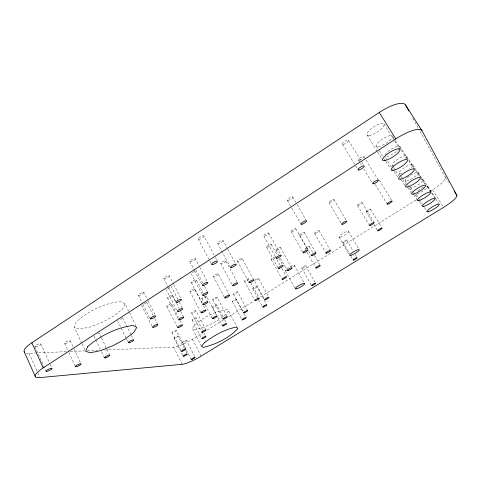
<?xml version="1.0" encoding="UTF-8"?>
<svg xmlns="http://www.w3.org/2000/svg" width="481" height="481" viewBox="0 0 481 481"><rect width="100%" height="100%" fill="white"/><g stroke="black" fill="none" stroke-linecap="round" stroke-linejoin="round"><path stroke-width="0.36" stroke-dasharray="2.4 1.8" d="M81.8 343.26L74.206 327.122L76.202 321.933C88.546 310.804 104.425 302.982 121.08 301.491L125.132 303.842L129.112 311.916M125.132 303.842L122.463 309.127L114.009 315.909L101.972 322.492L89.286 327.278L79.106 329.016L74.206 327.122M201.479 346.236L192.298 328.331C200.625 317.959 214.075 311.832 226.966 309.331L228.571 310.979L237.163 327.218M228.571 310.979C220.094 321.019 207.07 327.032 194.372 329.725L192.298 328.331M104.672 350.036L173.569 347.084A15.741 3.157 -27.3 0 0 192.424 339.243L202.615 332.9M207.077 330.122L223.635 319.817M228.728 316.648L253.565 301.184M260.57 296.825L416.606 199.693M429.984 191.366L432.533 189.779A17.563 3.728 -31.8 0 0 445.436 177.429L419.691 130.694M26.07 353.054A22.968 6.037 -24.1 0 0 29.04 353.27L66.48 351.671M70.226 351.509L84.452 350.902M87.452 350.769L97.932 350.324M445.436 177.429L448.593 182.377M432.533 189.779L443.584 207.335M427.837 186.171L435.684 198.647M436.075 199.266L439.213 204.257M423.256 179.666L431.156 192.232M431.553 192.863L435.107 198.515M418.236 172.547L425.426 183.982M427.02 186.52L430.615 192.238M412.734 164.73L420.971 177.844M421.362 178.469L425.679 185.335M406.655 156.109L420.226 177.711M399.921 146.549L414.171 169.258M392.833 136.562L395.202 140.344M395.598 140.969L400.733 149.152M401.13 149.783L406.655 158.598M383.976 123.93L394.282 140.362M394.679 140.993L399.831 149.212M416.203 194.306L418.921 198.665M419.306 199.29L422.408 204.269M424.344 207.383L427.062 211.742M410.714 187.542L413.45 191.931M413.84 192.562L415.013 194.444M415.404 195.07L417.352 198.208M419.306 201.347L422.426 206.361M405.14 180.826L407.509 184.626M407.9 185.263L409.084 187.163M409.475 187.8L411.844 191.6M413.81 194.775L417.364 200.481M399.02 173.449L400.571 175.944M400.956 176.569L402.507 179.058M402.892 179.684L405.988 184.668M407.924 187.788L411.796 194.017M392.274 165.32L393.452 167.226M393.849 167.857L395.424 170.394M395.815 171.032L398.965 176.106M401.322 179.912L405.261 186.255M385.576 157.57L387.53 160.72M387.914 161.351L392.207 168.278M392.598 168.903L393.771 170.791M394.161 171.422L398.839 178.98M376.497 146.314L378.83 150.084M379.22 150.715L383.886 158.255M384.277 158.88L385.443 160.768M385.828 161.394L390.109 168.308M367.117 135.017L377.254 151.419M377.645 152.05L382.714 160.251M379.293 180.026L392.153 201.034M363.895 156.493L378.379 180.171M348.466 140.254L361.478 161.598M361.856 162.223L364.153 165.987M375.21 184.403L387.229 204.124M358.405 160.065L361.52 165.181M363.858 169.017L372.811 183.73M342.502 144.192L355.435 165.518M355.814 166.143L358.098 169.907M370.556 209.109L382.016 228.138M362.097 202.615L374.104 222.613M366.209 211.844L372.294 221.988M373.815 224.525L377.621 230.862M357.539 205.507L369.492 225.493M333.898 199.495L346.699 221.158M348.388 231.355L358.784 249.002M329.01 202.633L341.738 224.284M346.795 240.049L353.066 250.745M355.279 254.521L357.124 257.666M342.851 242.508L349.465 253.83M350.932 256.343L353.138 260.113M339.057 237.205L349.35 254.828M319.005 230.621L330.465 250.439M314.604 233.411L326.01 253.216M292.652 196.867L296.753 203.986M297.126 204.629L306.439 220.815M287.325 200.343L291.402 207.455M291.775 208.105L300.667 223.629M304.184 232.365L315.879 252.79M309.307 246.47L312.921 252.796M314.364 255.327L320.142 265.446M299.681 235.239L307.317 248.629M308.766 251.184L311.315 255.645M295.815 228.691L307.876 249.843M306.926 252.266L315.921 268.061M291.155 231.674L303.156 252.814M305.621 265.728L315.53 283.237M301.797 268.115L311.664 285.612M294.318 265.235L304.503 283.363M280.441 247.487L291.847 267.839M268.693 233.02L281.084 255.189M276.01 250.3L278.577 254.894M280.405 258.177L287.367 270.641M271.278 244.396L277.333 255.255M279.112 258.447L283.032 265.476M285.353 270.851L295.442 288.955M276.93 259.433L280.128 265.181M281.908 268.38L286.532 276.683M263.865 236.129L276.196 258.279M266.702 247.318L278.403 268.386M271.218 259.596L281.487 278.114M412.806 118.188L419.33 130.032M258.724 278.679L268.987 297.48M254.762 281.367L264.658 299.561M242.298 258.73A2.814 0.728 -28.5 0 1 238.342 261.261A2.814 0.728 -28.5 0 1 238.81 259.614A2.814 0.728 -28.5 0 1 242.298 258.73L253.914 280.074M256.914 286.778A2.375 0.523 -28.5 0 1 253.553 288.883A2.375 0.523 -28.5 0 1 254.028 287.632A2.375 0.523 -28.5 0 1 256.914 286.778L266.805 304.966M248.863 279.022A2.525 0.589 -28.4 0 1 245.304 281.271A2.525 0.589 -28.4 0 1 245.761 279.9A2.525 0.589 -28.4 0 1 248.863 279.022L249.561 280.309M250.956 282.876L259.319 298.298M252.747 288.75L258.393 299.17M258.748 299.825L262.626 306.986M237.331 261.015L248.93 282.419M223.19 240.759A3.157 0.92 -28.2 0 1 218.777 243.633A3.157 0.92 -28.2 0 1 219.18 241.66A3.157 0.92 -28.2 0 1 223.19 240.759L227.369 248.485M227.717 249.128L236.075 264.592M244.42 281.108L254.864 300.433M217.574 243.284L230.441 267.195M225.884 261.105A2.898 0.77 -28.1 0 1 221.837 263.708A2.898 0.77 -28.1 0 1 222.222 262.025A2.898 0.77 -28.1 0 1 225.884 261.105L237.704 283.087M237.68 291.937A2.441 0.547 -28.2 0 1 234.253 294.095A2.441 0.547 -28.2 0 1 234.638 292.833A2.441 0.547 -28.2 0 1 237.68 291.937L247.721 310.672M220.743 263.462L232.545 285.51M204.076 236.231A3.343 1.028 -27.8 0 1 199.441 239.279A3.343 1.028 -27.8 0 1 199.735 237.157A3.343 1.028 -27.8 0 1 204.076 236.231L215.061 256.77M215.416 257.437L217.538 261.411M236.508 299.573A2.357 0.511 -28.1 0 1 233.201 301.647A2.357 0.511 -28.1 0 1 233.568 300.469A2.357 0.511 -28.1 0 1 236.508 299.573L242.731 311.231M244.114 313.816L246.188 317.707M233.363 293.975L243.392 312.758M218.308 274.122A2.79 0.715 -27.9 0 1 214.418 276.611A2.79 0.715 -27.9 0 1 214.748 275.066A2.79 0.715 -27.9 0 1 218.308 274.122L229.623 295.388M232.341 301.557L242.009 319.727M198.088 238.895L209.457 260.275M209.8 260.918L211.526 264.159M213.342 276.419L224.645 297.739M217.184 297.456A2.519 0.583 -27.8 0 1 213.684 299.669A2.519 0.583 -27.8 0 1 213.973 298.4A2.519 0.583 -27.8 0 1 217.184 297.456L227.369 316.769M195.376 258.928A3.133 0.896 -27.5 0 1 191.053 261.748A3.133 0.896 -27.5 0 1 191.27 259.914A3.133 0.896 -27.5 0 1 195.376 258.928L199.543 266.841M199.892 267.502L207.876 282.66M216.871 305.044A2.429 0.541 -27.8 0 1 213.498 307.167A2.429 0.541 -27.8 0 1 213.768 305.988A2.429 0.541 -27.8 0 1 216.871 305.044L222.962 316.636M224.657 319.853L226.689 323.713M212.704 299.567L222.877 318.927M202.778 283.002L195.953 269.991A2.994 0.818 -27.4 0 1 191.835 272.661M204.485 286.255L207.9 292.761M189.755 261.472L194.264 270.069M194.607 270.731L202.236 285.275M212.554 307.088L217.286 316.125M217.622 316.775L222.36 325.805M206.505 296.284A2.609 0.619 -27.6 0 1 202.898 298.575A2.609 0.619 -27.6 0 1 203.138 297.258A2.609 0.619 -27.6 0 1 206.505 296.284L216.961 316.257M196.41 280.104A2.874 0.752 -27.4 0 1 192.454 282.648A2.874 0.752 -27.4 0 1 192.659 281.102A2.874 0.752 -27.4 0 1 196.41 280.104L203.349 293.368M205.086 296.681L207.858 301.99M191.264 273.749L202.513 295.28M201.858 298.467L203.541 301.695M205.225 304.924L212.301 318.488M194.877 289.153A2.772 0.703 -27.4 0 1 191.059 291.6A2.772 0.703 -27.4 0 1 191.246 290.157A2.772 0.703 -27.4 0 1 194.877 289.153L202.116 303.06M203.499 305.706L205.91 310.341M191.27 282.473L202.699 304.419M189.911 291.456L200.926 312.704M196.056 310.822A2.507 0.571 -27.4 0 1 192.61 312.999A2.507 0.571 -27.4 0 1 192.785 311.814A2.507 0.571 -27.4 0 1 196.056 310.822L206.012 330.074M196.386 317.947A2.417 0.529 -27.4 0 1 193.067 320.033A2.417 0.529 -27.4 0 1 193.236 318.927A2.417 0.529 -27.4 0 1 196.386 317.947L202.561 329.906M204.275 333.231L205.988 336.55M191.582 312.939L201.521 332.233M169.372 275.92A3.114 0.878 -26.8 0 1 165.139 278.679A3.114 0.878 -26.8 0 1 165.175 276.978A3.114 0.878 -26.8 0 1 169.372 275.92L173.419 283.796M173.755 284.451L181.517 299.555M192.075 319.997L201.659 338.648M177.916 299.471L171.074 286.129A2.982 0.8 -26.8 0 1 167.039 288.744M179.287 302.134L182.702 308.808M172.571 295.478A2.856 0.734 -26.9 0 1 168.687 297.973A2.856 0.734 -26.9 0 1 168.747 296.53A2.856 0.734 -26.9 0 1 172.571 295.478L176.286 302.741M176.623 303.403L179.329 308.688M180.682 311.327L183.724 317.274M163.75 278.469L168.134 287.031M168.47 287.692L175.878 302.176M192.424 339.243L201.07 356.174M166.053 289.261L177.315 311.333M171.747 303.992A2.76 0.685 -26.9 0 1 168.001 306.391A2.76 0.685 -26.9 0 1 168.049 305.05A2.76 0.685 -26.9 0 1 171.747 303.992L178.469 317.183M180.153 320.478L182.503 325.096M167.43 297.853L178.565 319.715M186.442 340.332A2.219 0.439 -27.2 0 1 183.417 342.219A2.219 0.439 -27.2 0 1 183.526 341.312A2.219 0.439 -27.2 0 1 186.442 340.332L195.16 357.479M166.781 306.301L177.525 327.465M182.479 342.244L186.165 349.513M186.496 350.174L191.185 359.427M176.341 330.573A2.405 0.517 -27 0 1 173.07 332.636A2.405 0.517 -27 0 1 173.136 331.595A2.405 0.517 -27 0 1 176.341 330.573L185.732 349.122M178.186 336.159A2.327 0.487 -27.1 0 1 175.024 338.137A2.327 0.487 -27.1 0 1 175.096 337.169A2.327 0.487 -27.1 0 1 178.186 336.159L184.241 348.124M185.925 351.449L187.271 354.112M172.024 332.63L181.403 351.22M174.014 338.155L183.093 356.15M173.569 347.084L182.221 364.303M143.891 292.568A3.102 0.854 -26.2 0 1 139.743 295.268A3.102 0.854 -26.2 0 1 139.616 293.693A3.102 0.854 -26.2 0 1 143.891 292.568L147.829 300.409M148.154 301.064L155.7 316.101M146.555 302.038L153.211 315.326M154.876 318.644L157.87 324.621M138.275 295.124L142.532 303.649M142.857 304.305L150.06 318.735M141.522 305.17L152.483 327.158M129.443 312.59L136.736 327.387M122.631 317.562L131.054 334.758M131.379 335.419L133.646 340.049M117.592 320.701L126.323 338.612M126.647 339.279L128.265 342.592M101.25 337.476L99.044 332.864A2.952 0.74 -25.3 0 1 96.603 334.812M101.563 338.137L106.608 348.677M106.92 349.338L109.758 355.267M93.999 336.009L100.288 349.224M101.551 351.87L104.383 357.816M82.113 343.933L85.594 351.322M70.202 340.704L73.611 348.01M73.924 348.671L81.049 363.937M64.604 343.29L68.627 351.948M68.933 352.609L75.427 366.594M40.867 343.945L49.868 363.678M50.174 364.357L52.038 368.446M34.909 346.675L46.05 371.248M29.04 353.27L37.554 372.18M37.855 372.859L39.983 377.585M275.631 257.179A2.609 0.631 -29.1 0 1 272.24 259.433A2.609 0.631 -29.1 0 1 271.849 258.471A2.609 0.631 -29.1 0 1 275.505 256.878M146.23 302.621A2.97 0.782 -26.3 0 1 142.598 304.605M122.348 318.109A2.958 0.764 -25.8 0 1 118.753 320.081M254.834 280.195A2.459 0.559 -28.6 0 1 257.888 278.523A2.459 0.559 -28.6 0 1 258.297 279.196A2.459 0.559 -28.6 0 1 255.249 280.874M399.314 148.653A9.001 2.465 -32.5 0 1 386.586 156.614M385.016 154.702A9.001 2.465 -32.5 0 1 394.817 147.27A9.001 2.465 -32.5 0 1 399.615 148.208M393.939 165.566A8.544 2.219 -32.3 0 1 394.119 161.989A8.544 2.219 -32.3 0 1 403.908 156.084A8.544 2.219 -32.3 0 1 405.669 158.496M401.617 173.376A8.129 2.008 -32.1 0 1 400.95 170.25A8.129 2.008 -32.1 0 1 411.399 164.466A8.129 2.008 -32.1 0 1 409.337 169.108M420.713 179.858A7.407 1.665 -31.9 0 1 422.432 181.427A7.407 1.665 -31.9 0 1 414.237 186.923A7.407 1.665 -31.9 0 1 411.021 186.363M426.587 186.051A7.089 1.527 -31.7 0 1 425.631 189.093A7.089 1.527 -31.7 0 1 417.105 193.771M417.977 190.765A7.089 1.527 -31.7 0 1 423.436 187.265M286.766 270.683A5.417 1.19 -29.2 0 1 286.177 269.077A5.417 1.19 -29.2 0 1 292.905 265.392A5.417 1.19 -29.2 0 1 293.446 267.021M315.241 233.387A2.639 0.637 -30 0 0 319.059 230.97A2.639 0.637 -30 0 0 316.113 231.686A2.639 0.637 -30 0 0 315.241 233.387M366.75 211.85A2.579 0.595 -30.9 0 0 370.514 209.482A2.579 0.595 -30.9 0 0 367.875 210.089A2.579 0.595 -30.9 0 0 366.75 211.85M264.658 236.099A2.94 0.8 -29.2 0 0 268.843 233.405A2.94 0.8 -29.2 0 0 265.32 234.211A2.94 0.8 -29.2 0 0 264.658 236.099M291.871 231.65A2.814 0.728 -29.7 0 0 295.911 229.07A2.814 0.728 -29.7 0 0 292.664 229.822A2.814 0.728 -29.7 0 0 291.871 231.65M267.448 247.276A2.784 0.715 -29.1 0 0 271.416 244.739A2.784 0.715 -29.1 0 0 268.091 245.557A2.784 0.715 -29.1 0 0 267.448 247.276M300.354 235.209A2.718 0.679 -29.8 0 0 304.263 232.726A2.718 0.679 -29.8 0 0 301.172 233.465A2.718 0.679 -29.8 0 0 300.354 235.209M276.719 250.252A2.688 0.667 -29.2 0 0 280.561 247.811A2.688 0.667 -29.2 0 0 277.393 248.611A2.688 0.667 -29.2 0 0 276.719 250.252M65.151 343.464A3.084 0.788 -24.7 0 0 70.004 341.233A3.084 0.788 -24.7 0 0 67.063 341.288A3.084 0.788 -24.7 0 0 65.151 343.464M302.369 268.043A2.303 0.487 -29.4 0 0 305.688 265.981A2.303 0.487 -29.4 0 0 303.066 266.733A2.303 0.487 -29.4 0 0 302.369 268.043M35.54 346.849A3.283 0.86 -23.9 0 0 40.705 344.492A3.283 0.86 -23.9 0 0 37.416 344.576A3.283 0.86 -23.9 0 0 35.54 346.849M343.296 144.342A3.583 1.136 -32.2 0 0 348.466 140.939A3.583 1.136 -32.2 0 0 344.685 141.384A3.583 1.136 -32.2 0 0 343.296 144.342M329.683 202.657A2.928 0.776 -30.7 0 0 333.928 199.94A2.928 0.776 -30.7 0 0 330.742 200.583A2.928 0.776 -30.7 0 0 329.683 202.657M288.149 200.373A3.223 0.956 -30.1 0 0 292.767 197.366A3.223 0.956 -30.1 0 0 289.039 198.064A3.223 0.956 -30.1 0 0 288.149 200.373M358.117 205.525A2.712 0.661 -31 0 0 362.073 203.024A2.712 0.661 -31 0 0 359.253 203.631A2.712 0.661 -31 0 0 358.117 205.525M305.748 249.062A2.513 0.583 -29.7 0 0 309.367 246.783A2.513 0.583 -29.7 0 0 306.529 247.523A2.513 0.583 -29.7 0 0 305.748 249.062M343.374 242.478A2.345 0.499 -30.2 0 0 346.795 240.35A2.345 0.499 -30.2 0 0 344.288 241.017A2.345 0.499 -30.2 0 0 343.374 242.478M359.103 160.173A3.283 0.95 -32 0 0 363.858 157.083A3.283 0.95 -32 0 0 360.479 157.576A3.283 0.95 -32 0 0 359.103 160.173M369.101 135.486A10.095 3.108 -32.9 0 0 383.742 125.938A10.095 3.108 -32.9 0 0 373.731 126.9A10.095 3.108 -32.9 0 0 369.101 135.486M378.325 146.699A9.512 2.76 -32.7 0 0 392.165 137.752A9.512 2.76 -32.7 0 0 382.858 138.847A9.512 2.76 -32.7 0 0 378.325 146.699M406.523 180.988A7.75 1.822 -32 0 0 417.887 173.845A7.75 1.822 -32 0 0 410.63 175.18A7.75 1.822 -32 0 0 406.523 180.988M340.289 237.151A5.562 1.233 -30.3 0 0 348.388 232.095A5.562 1.233 -30.3 0 0 342.466 233.592A5.562 1.233 -30.3 0 0 340.289 237.151"/><path stroke-width="0.72" d="M24.675 352.411A22.968 6.037 -24.1 0 1 31.848 342.779L379.226 112.482A25.721 8.015 -33.3 0 1 405.555 105.02L422.011 130.736L456.872 195.364A17.683 3.301 -31.5 0 1 443.584 207.335L201.07 356.174A15.837 2.79 -27.5 0 1 182.221 364.303L39.983 377.585A23.166 5.363 -24.7 0 1 43.206 367.857L395.815 138.889A25.974 7.143 -32.7 0 1 422.011 130.736M454.112 191.035L456.872 195.364M379.226 112.482L395.815 138.889M405.555 105.02L408.814 110.943M31.848 342.779L43.206 367.857M24.182 351.761L35.263 376.467M87.795 346.482L85.594 351.322L90.326 352.795L100.421 350.673L113.113 345.641L125.246 338.997L133.868 332.359L136.736 327.387L132.864 325.451C116.222 327.741 100.517 335.642 87.795 346.482M204.467 342.61L201.479 346.236L203.439 347.402C216.107 344.222 228.914 338.215 237.848 328.517L236.357 327.104C224.603 329.305 214.009 335.624 204.467 342.61M233.604 285.678A2.916 0.685 -28.2 0 0 237.704 283.087A2.916 0.685 -28.2 0 0 234.067 284.121A2.916 0.685 -28.2 0 0 233.604 285.678M326.635 253.162A2.664 0.565 -29.9 0 0 330.495 250.757A2.664 0.565 -29.9 0 0 327.579 251.563A2.664 0.565 -29.9 0 0 326.635 253.162M378.15 230.844A2.597 0.529 -30.7 0 0 381.956 228.487A2.597 0.529 -30.7 0 0 379.347 229.172A2.597 0.529 -30.7 0 0 378.15 230.844M276.978 258.213A2.964 0.709 -29.2 0 0 281.211 255.531A2.964 0.709 -29.2 0 0 277.723 256.451A2.964 0.709 -29.2 0 0 276.978 258.213M303.86 252.759A2.838 0.649 -29.6 0 0 307.948 250.186A2.838 0.649 -29.6 0 0 304.732 251.04A2.838 0.649 -29.6 0 0 303.86 252.759M279.136 268.308A2.808 0.637 -29.1 0 0 283.153 265.783A2.808 0.637 -29.1 0 0 279.852 266.696A2.808 0.637 -29.1 0 0 279.136 268.308M311.977 255.591A2.736 0.601 -29.7 0 0 315.933 253.114A2.736 0.601 -29.7 0 0 312.866 253.95A2.736 0.601 -29.7 0 0 311.977 255.591M288.059 270.562A2.706 0.589 -29.2 0 0 291.943 268.133A2.706 0.589 -29.2 0 0 288.804 269.023A2.706 0.589 -29.2 0 0 288.059 270.562M282.876 279.299A2.627 0.559 -29 0 0 286.634 276.954A2.627 0.559 -29 0 0 283.568 277.856A2.627 0.559 -29 0 0 282.876 279.299M249.904 282.6A2.832 0.649 -28.5 0 0 253.914 280.074A2.832 0.649 -28.5 0 0 250.451 281.06A2.832 0.649 -28.5 0 0 249.904 282.6M225.691 297.865A2.814 0.637 -28 0 0 229.623 295.388A2.814 0.637 -28 0 0 226.088 296.434A2.814 0.637 -28 0 0 225.691 297.865M202.05 312.77A2.796 0.619 -27.6 0 0 205.91 310.341A2.796 0.619 -27.6 0 0 202.303 311.441A2.796 0.619 -27.6 0 0 202.05 312.77M178.716 327.483A2.784 0.607 -27.1 0 0 182.503 325.096A2.784 0.607 -27.1 0 0 178.824 326.256A2.784 0.607 -27.1 0 0 178.716 327.483M213.317 318.53A2.627 0.547 -27.8 0 0 216.961 316.257A2.627 0.547 -27.8 0 0 213.618 317.316A2.627 0.547 -27.8 0 0 213.317 318.53M223.827 318.969A2.537 0.517 -27.9 0 0 227.369 316.769A2.537 0.517 -27.9 0 0 224.176 317.797A2.537 0.517 -27.9 0 0 223.827 318.969M203.854 304.521A2.892 0.667 -27.6 0 0 207.858 301.99A2.892 0.667 -27.6 0 0 204.13 303.096A2.892 0.667 -27.6 0 0 203.854 304.521M179.792 319.757A2.88 0.655 -27.1 0 0 183.724 317.274A2.88 0.655 -27.1 0 0 179.918 318.44A2.88 0.655 -27.1 0 0 179.792 319.757M153.848 327.182A2.994 0.691 -26.6 0 0 157.87 324.621A2.994 0.691 -26.6 0 0 153.812 325.859A2.994 0.691 -26.6 0 0 153.848 327.182M178.601 311.411A3.006 0.709 -27.1 0 0 182.702 308.808A3.006 0.709 -27.1 0 0 178.728 309.98A3.006 0.709 -27.1 0 0 178.601 311.411M203.716 295.418A3.024 0.728 -27.6 0 0 207.9 292.761A3.024 0.728 -27.6 0 0 204.004 293.867A3.024 0.728 -27.6 0 0 203.716 295.418M129.702 342.562A2.982 0.673 -26.2 0 0 133.646 340.049A2.982 0.673 -26.2 0 0 129.515 341.348A2.982 0.673 -26.2 0 0 129.702 342.562M105.886 357.726A2.976 0.655 -25.8 0 0 109.758 355.267A2.976 0.655 -25.8 0 0 105.561 356.619A2.976 0.655 -25.8 0 0 105.886 357.726M75.956 366.726A3.108 0.697 -25.2 0 0 80.826 364.43A3.108 0.697 -25.2 0 0 77.934 364.634A3.108 0.697 -25.2 0 0 75.956 366.726M151.497 318.789A3.127 0.758 -26.5 0 0 155.7 316.101A3.127 0.758 -26.5 0 0 151.449 317.352A3.127 0.758 -26.5 0 0 151.497 318.789M177.23 302.296A3.145 0.782 -27.1 0 0 181.517 299.555A3.145 0.782 -27.1 0 0 177.351 300.739A3.145 0.782 -27.1 0 0 177.23 302.296M203.499 285.461A3.163 0.8 -27.6 0 0 207.876 282.66A3.163 0.8 -27.6 0 0 203.8 283.772A3.163 0.8 -27.6 0 0 203.499 285.461M231.601 267.454A3.187 0.818 -28.3 0 0 236.075 264.592A3.187 0.818 -28.3 0 0 232.095 265.62A3.187 0.818 -28.3 0 0 231.601 267.454M202.531 332.239A2.525 0.505 -27.6 0 0 206.012 330.074A2.525 0.505 -27.6 0 0 202.76 331.144A2.525 0.505 -27.6 0 0 202.531 332.239M223.274 325.829A2.447 0.475 -27.9 0 0 226.689 323.713A2.447 0.475 -27.9 0 0 223.605 324.735A2.447 0.475 -27.9 0 0 223.274 325.829M202.633 338.63A2.435 0.469 -27.6 0 0 205.988 336.55A2.435 0.469 -27.6 0 0 202.856 337.614A2.435 0.469 -27.6 0 0 202.633 338.63M182.425 351.166A2.423 0.457 -27.3 0 0 185.732 349.122A2.423 0.457 -27.3 0 0 182.54 350.216A2.423 0.457 -27.3 0 0 182.425 351.166M244.252 312.818A2.459 0.487 -28.3 0 0 247.721 310.672A2.459 0.487 -28.3 0 0 244.697 311.646A2.459 0.487 -28.3 0 0 244.252 312.818M265.464 299.663A2.477 0.493 -28.6 0 0 268.987 297.48A2.477 0.493 -28.6 0 0 266.023 298.412A2.477 0.493 -28.6 0 0 265.464 299.663M255.718 300.535A2.537 0.523 -28.5 0 0 259.319 298.298A2.537 0.523 -28.5 0 0 256.241 299.254A2.537 0.523 -28.5 0 0 255.718 300.535M242.845 319.769A2.375 0.451 -28.2 0 0 246.188 317.707A2.375 0.451 -28.2 0 0 243.266 318.675A2.375 0.451 -28.2 0 0 242.845 319.769M184.079 356.084A2.345 0.427 -27.3 0 0 187.271 354.112A2.345 0.427 -27.3 0 0 184.193 355.194A2.345 0.427 -27.3 0 0 184.079 356.084M263.408 307.058A2.387 0.463 -28.6 0 0 266.805 304.966A2.387 0.463 -28.6 0 0 263.937 305.892A2.387 0.463 -28.6 0 0 263.408 307.058M192.105 359.355A2.231 0.391 -27.4 0 0 195.16 357.479A2.231 0.391 -27.4 0 0 192.256 358.525A2.231 0.391 -27.4 0 0 192.105 359.355M312.229 285.522A2.315 0.433 -29.3 0 0 315.578 283.465A2.315 0.433 -29.3 0 0 312.981 284.283A2.315 0.433 -29.3 0 0 312.229 285.522M212.836 264.448A3.379 0.914 -27.9 0 0 217.538 261.411A3.379 0.914 -27.9 0 0 213.227 262.488A3.379 0.914 -27.9 0 0 212.836 264.448M46.663 371.38A3.307 0.764 -24.6 0 0 51.852 368.951A3.307 0.764 -24.6 0 0 48.605 369.204A3.307 0.764 -24.6 0 0 46.663 371.38M358.862 170.003A3.614 1.01 -31.8 0 0 364.117 166.618A3.614 1.01 -31.8 0 0 360.389 167.214A3.614 1.01 -31.8 0 0 358.862 170.003M342.4 224.278A2.952 0.691 -30.5 0 0 346.699 221.573A2.952 0.691 -30.5 0 0 343.548 222.318A2.952 0.691 -30.5 0 0 342.4 224.278M301.846 224.26A3.253 0.848 -30 0 0 306.529 221.272A3.253 0.848 -30 0 0 302.832 222.096A3.253 0.848 -30 0 0 301.846 224.26M370.057 225.481A2.736 0.583 -30.7 0 0 374.056 222.992A2.736 0.583 -30.7 0 0 371.272 223.689A2.736 0.583 -30.7 0 0 370.057 225.481M316.528 267.989A2.531 0.517 -29.6 0 0 320.19 265.722A2.531 0.517 -29.6 0 0 317.37 266.546A2.531 0.517 -29.6 0 0 316.528 267.989M353.655 260.059A2.363 0.445 -30 0 0 357.106 257.936A2.363 0.445 -30 0 0 354.623 258.676A2.363 0.445 -30 0 0 353.655 260.059M387.8 204.148A2.91 0.655 -31.3 0 0 392.069 201.473A2.91 0.655 -31.3 0 0 389.195 202.116A2.91 0.655 -31.3 0 0 387.8 204.148M373.484 183.79A3.313 0.842 -31.6 0 0 378.313 180.718A3.313 0.842 -31.6 0 0 374.982 181.337A3.313 0.842 -31.6 0 0 373.484 183.79M384.626 160.588A10.191 2.766 -32.4 0 0 399.489 151.076A10.191 2.766 -32.4 0 0 389.64 152.453A10.191 2.766 -32.4 0 0 384.626 160.588M393.037 170.454A9.602 2.453 -32.2 0 0 407.076 161.544A9.602 2.453 -32.2 0 0 397.913 163.005A9.602 2.453 -32.2 0 0 393.037 170.454M400.481 179.185A9.079 2.195 -32 0 0 413.786 170.797A9.079 2.195 -32 0 0 405.212 172.312A9.079 2.195 -32 0 0 400.481 179.185M407.179 187.043A8.61 1.972 -31.9 0 0 419.823 179.13A8.61 1.972 -31.9 0 0 411.778 180.682A8.61 1.972 -31.9 0 0 407.179 187.043M413.221 194.138A8.189 1.78 -31.7 0 0 425.264 186.64A8.189 1.78 -31.7 0 0 417.688 188.209A8.189 1.78 -31.7 0 0 413.221 194.138M418.704 200.565A7.804 1.617 -31.6 0 0 430.194 193.446A7.804 1.617 -31.6 0 0 423.033 195.027A7.804 1.617 -31.6 0 0 418.704 200.565M423.695 206.421A7.455 1.473 -31.5 0 0 434.686 199.645A7.455 1.473 -31.5 0 0 427.898 201.226A7.455 1.473 -31.5 0 0 423.695 206.421M428.252 211.772A7.137 1.347 -31.4 0 0 438.792 205.309A7.137 1.347 -31.4 0 0 432.341 206.89A7.137 1.347 -31.4 0 0 428.252 211.772M296.795 288.744A5.453 1.052 -29.2 0 0 304.659 283.904A5.453 1.052 -29.2 0 0 298.436 285.834A5.453 1.052 -29.2 0 0 296.795 288.744M350.926 255.339A5.598 1.094 -30.1 0 0 359.109 250.306A5.598 1.094 -30.1 0 0 353.246 251.972A5.598 1.094 -30.1 0 0 350.926 255.339"/></g></svg>
